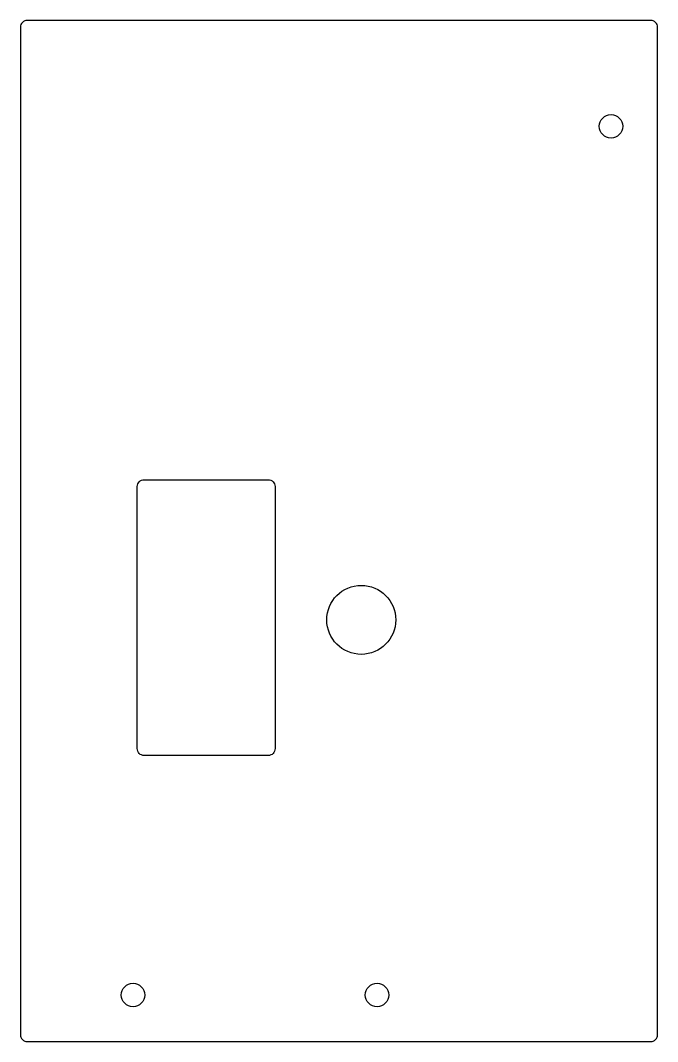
# Model space of a CAD drawing. Header units: millimetres. Extents: x -22 to 70, y -56 to 93.
import ezdxf

# ---------------------------------------------------------------- set-up
doc = ezdxf.new("R2010")
doc.units = ezdxf.units.MM
doc.layers.get('0').update_dxf_attribs({"linetype": 'CONTINUOUS'})

msp = doc.modelspace()

# ---------------------------------------------------------------- linework, layer by layer
for points in [[(69.3, -55.56, 0.414214), (70.3, -54.56), (70.3, 91.52, 0.414214), (69.3, 92.52), (-21.12, 92.52, 0.414214), (-22.12, 91.52), (-22.12, -54.56, 0.414214), (-21.12, -55.56)], [(-4.18, 25.92), (13.82, 25.92, -0.414214), (14.82, 24.92), (14.82, -13.08, -0.414214), (13.82, -14.08), (-4.18, -14.08, -0.414214), (-5.18, -13.08), (-5.18, 24.92, -0.414214)]]:
    msp.add_lwpolyline(points, format="xyb", close=True)
for centre, radius in [((63.55, 77.16), 1.7), ((27.32, 5.59), 5), ((-5.79, -48.81), 1.7), ((29.61, -48.81), 1.7)]:
    msp.add_circle(centre, radius)

doc.saveas('drawing.dxf')
